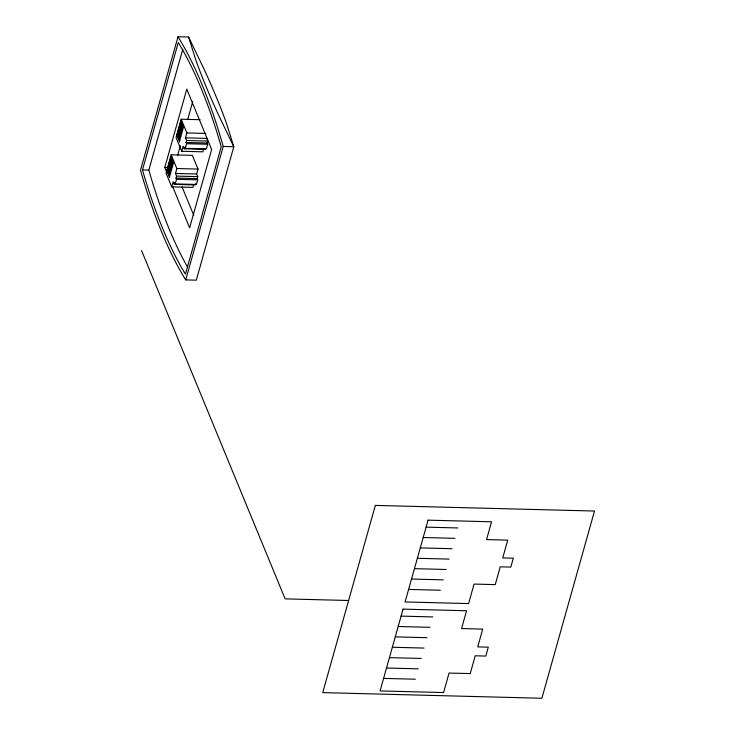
<?xml version="1.0" encoding="UTF-8"?>
<svg xmlns="http://www.w3.org/2000/svg" width="735" height="735" viewBox="0 0 735 735"><rect width="100%" height="100%" fill="white"/><g stroke="black" fill="none" stroke-linecap="round" stroke-linejoin="round"><path stroke-width="1.1" d="M178.008 36.75L140.495 170.208A517.569 173.377 -88.5 0 0 185.716 279.906L196.291 280.182L233.803 146.715L226.775 124.243A365.617 59.535 56.8 0 0 204.082 69.191L188.592 37.026L178.008 36.75A517.569 173.377 -88.5 0 1 223.22 146.449L185.716 279.906M142.48 169.923L178.293 42.52L181.453 47.839A513.076 171.871 -88.5 0 1 218.865 138.603L221.244 146.734L185.431 274.137L182.262 268.817A513.076 171.871 -88.5 0 1 144.859 178.054L142.48 169.923L148.828 170.088L151.208 178.219A513.076 171.871 -88.5 0 0 187.572 267.145M148.828 170.088L182.785 49.273M166.955 172.762L164.778 167.47L186.782 89.174L211.652 149.508L189.639 227.804L172.624 186.525M195.409 184.944L174.241 184.402L174.728 182.666L175.242 183.906L196.401 184.448L197.697 179.845L197.191 178.605L197.743 176.648L196.64 173.993L198.027 169.078L192.377 155.361L171.209 154.819L166.055 173.148L171.705 186.855L192.873 187.407L193.452 185.358M200.15 119.713L181.214 119.226L176.06 137.555L181.71 151.272L202.878 151.814L203.742 148.746M177.548 155.581L180.341 145.659M187.783 119.189L192.745 101.549M171.705 186.855L173.148 181.747L174.241 184.402M175.242 183.906L176.529 179.303L176.023 178.063L176.575 176.106L175.481 173.451L176.859 168.526L171.209 154.819M181.71 151.272L183.153 146.155L184.246 148.81L205.414 149.352M185.477 137.858L206.645 138.4L207.739 141.056L207.187 143.022L207.702 144.253L206.406 148.856L185.238 148.314L186.534 143.711L186.028 142.48L186.571 140.514L185.477 137.858L186.865 132.943L181.214 119.226M184.246 148.81L184.733 147.073L185.238 148.314M186.865 132.943L205.8 133.43M186.571 140.514L207.739 141.056M186.028 142.48L207.187 143.022M186.534 143.711L207.702 144.253M223.22 146.449L233.803 146.715L218.35 114.586A368.345 59.985 56.8 0 1 195.657 59.526L188.592 37.026M164.778 167.47L167.892 167.552M176.859 168.526L198.027 169.078M175.481 173.451L196.64 173.993M176.575 176.106L197.743 176.648M176.023 178.063L197.191 178.605M176.529 179.303L197.697 179.845M426.107 527.142L457.859 527.95M423.195 537.515L454.947 538.332M420.273 547.897L452.025 548.714M417.361 558.278L449.103 559.096M414.439 568.66L446.191 569.478M411.526 579.042L443.269 579.86M408.605 589.424L440.357 590.233M348.62 600.504L285.125 598.869L141.57 250.58M401.099 616.114L432.851 616.931M398.186 626.496L429.938 627.304M395.265 636.878L427.017 637.686M392.352 647.25L424.104 648.068M389.431 657.632L421.183 658.45M386.518 668.014L418.261 668.832M383.596 678.396L415.348 679.213M180.736 120.907L183.566 127.761M180.341 122.332L183.162 129.185M179.937 123.756L182.767 130.609M179.542 125.18L182.363 132.034M179.138 126.595L181.968 133.458M178.743 128.019L181.563 134.882M178.339 129.443L181.168 136.306M177.944 130.867L180.764 137.73M177.539 132.291L180.369 139.154M177.135 133.715L179.965 140.569M176.74 135.139L179.56 141.993M195.896 183.208L196.401 184.448M170.74 156.491L173.561 163.354M170.336 157.915L173.166 164.778M181.995 186.763L193.774 215.346M169.941 159.339L172.762 166.202M169.537 160.763L172.367 167.617M169.133 162.187L171.962 169.041M168.738 163.611L171.558 170.465M168.333 165.035L171.163 171.889M167.938 166.459L170.759 173.313M167.534 167.883L170.364 174.737M167.139 169.307L169.96 176.161M166.735 170.731L169.564 177.585M375.346 505.414L322.729 692.627L541.879 698.25L594.505 511.036L375.346 505.414M403.065 609.131L380.078 690.928L443.572 692.554L449.057 673.049L470.225 673.591L475.223 655.795L485.807 656.07L488.306 647.167L477.722 646.901L482.73 629.105L461.562 628.563L466.56 610.767L403.065 609.131M428.073 520.159L405.086 601.947L468.581 603.582L474.066 584.077L495.234 584.619L500.232 566.823L510.816 567.089L513.315 558.196L502.731 557.92L507.738 540.133L486.57 539.582L491.568 521.795L428.073 520.159"/></g></svg>
